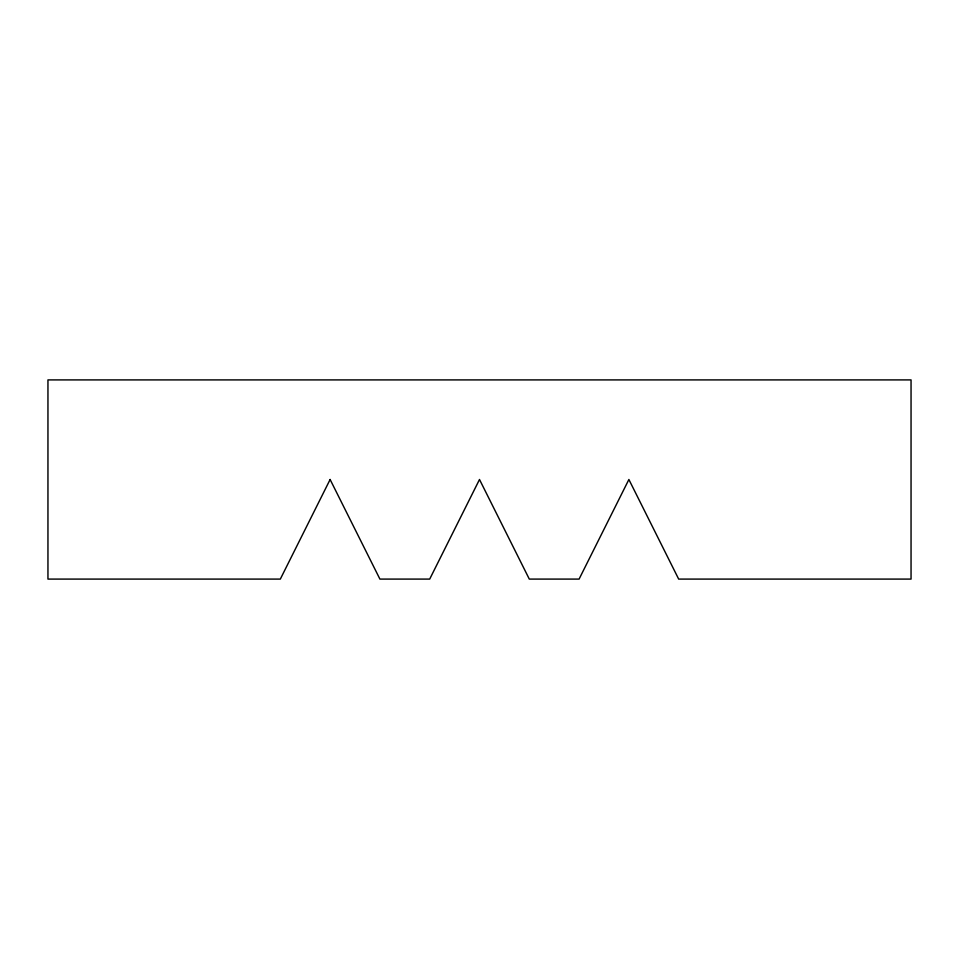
<?xml version="1.0" encoding="UTF-8"?>
<svg xmlns="http://www.w3.org/2000/svg" width="959" height="959" viewBox="0 0 959 959"><rect width="100%" height="100%" fill="white"/><g stroke="black" fill="none" stroke-linecap="round" stroke-linejoin="round"><path stroke-width="1.44" d="M330.112 479.5L280.328 579.092L47.95 579.092L47.95 379.908L911.05 379.908L911.05 579.092L678.672 579.092L628.888 479.5L579.092 579.092L529.296 579.092L479.5 479.5L429.704 579.092L379.908 579.092L330.112 479.5"/></g></svg>
